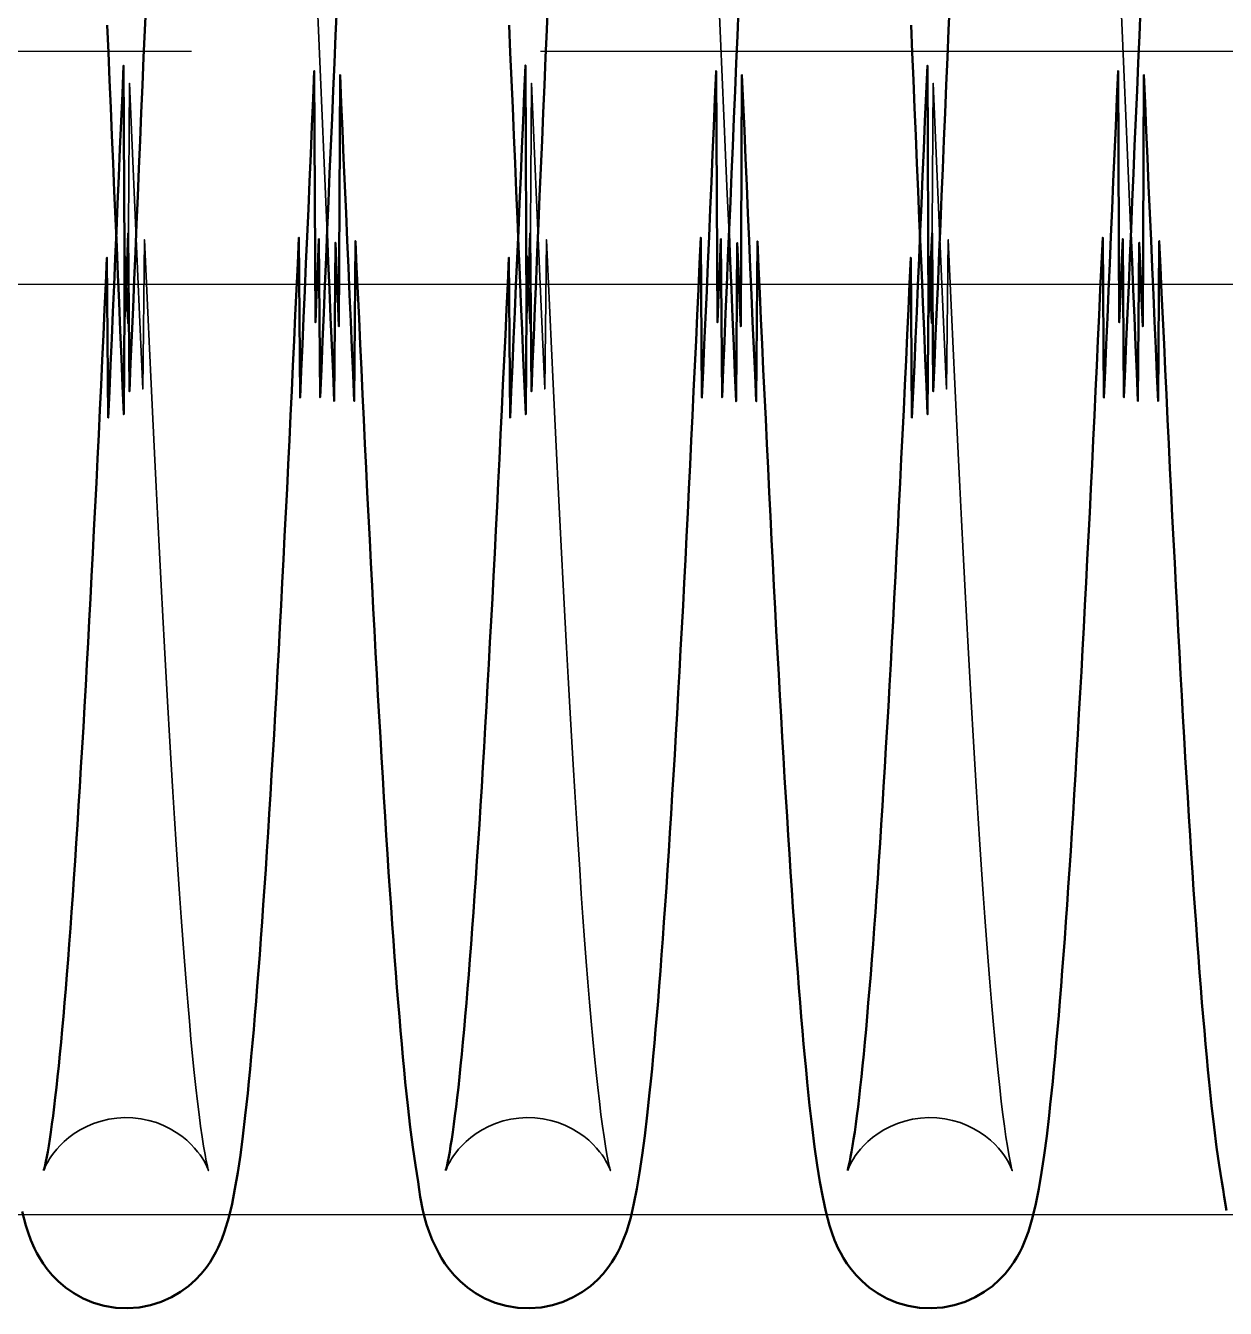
# Model space of a CAD drawing. Header units: millimetres. Extents: x 1448 to 104164, y -19509 to -89.
# Drawn here: x 84455.3 to 84506.9, y -3056.7 to -3001.5 of the extents above; entities that cross this region are included whole.
import ezdxf

# ---------------------------------------------------------------- set-up
doc = ezdxf.new("R2010")
doc.units = ezdxf.units.MM
doc.header["$LTSCALE"] = 60
doc.header["$MEASUREMENT"] = 0
doc.linetypes.add('CENTER', pattern=[2, 1.25, -0.25, 0.25, -0.25])
doc.layers.get('0').update_dxf_attribs({"linetype": 'CONTINUOUS'})
doc.layers.add('cen', color=14, linetype='CONTINUOUS')
doc.layers.add('가려진 것(ISO)', color=7, linetype='CONTINUOUS', lineweight=35)
doc.layers.add('가시적인 것(ISO)', color=7, linetype='CONTINUOUS', lineweight=50)

# ---------------------------------------------------------------- blocks, each defined once
blk = doc.blocks.new('토션스프링1')
at = {"layer": '가려진 것(ISO)', "flags": 128}
for points in [[(21462541.213, -50955456.936), (21462541.141, -50955458.59), (21462541.069, -50955460.254), (21462540.997, -50955461.927), (21462540.925, -50955463.607), (21462540.853, -50955465.293), (21462540.782, -50955466.981)], [(21462558.488, -50955456.939), (21462558.417, -50955458.591), (21462558.345, -50955460.254), (21462558.273, -50955461.926), (21462558.201, -50955463.606), (21462558.129, -50955465.292), (21462558.057, -50955466.982)], [(21462575.764, -50955456.936), (21462575.692, -50955458.59), (21462575.62, -50955460.254), (21462575.549, -50955461.927), (21462575.477, -50955463.607), (21462575.405, -50955465.293), (21462575.333, -50955466.981)], [(21462552.96, -50955507.244), (21462552.955, -50955507.229), (21462552.936, -50955507.177), (21462552.895, -50955507.083), (21462552.824, -50955506.94), (21462552.773, -50955506.847), (21462552.709, -50955506.739), (21462552.628, -50955506.617), (21462552.527, -50955506.478), (21462552.404, -50955506.326), (21462552.257, -50955506.163), (21462552.084, -50955505.994), (21462551.882, -50955505.822), (21462551.652, -50955505.652), (21462551.396, -50955505.491), (21462551.116, -50955505.344), (21462550.816, -50955505.217), (21462550.496, -50955505.114), (21462550.163, -50955505.035), (21462549.82, -50955504.985), (21462549.473, -50955504.965), (21462549.126, -50955504.976), (21462548.781, -50955505.017), (21462548.444, -50955505.086), (21462548.121, -50955505.182), (21462547.815, -50955505.303), (21462547.528, -50955505.445), (21462547.263, -50955505.602), (21462547.025, -50955505.768), (21462546.815, -50955505.94), (21462546.633, -50955506.111), (21462546.478, -50955506.277), (21462546.348, -50955506.432), (21462546.241, -50955506.572), (21462546.153, -50955506.699), (21462546.083, -50955506.811), (21462546.027, -50955506.91), (21462545.952, -50955507.065), (21462545.909, -50955507.166), (21462545.886, -50955507.224), (21462545.879, -50955507.244), (21462545.882, -50955507.234), (21462545.893, -50955507.197), (21462545.908, -50955507.137), (21462545.927, -50955507.056), (21462545.973, -50955506.837), (21462546.029, -50955506.547), (21462546.091, -50955506.195), (21462546.155, -50955505.788), (21462546.22, -50955505.333), (21462546.286, -50955504.827), (21462546.354, -50955504.272), (21462546.422, -50955503.671), (21462546.491, -50955503.023), (21462546.561, -50955502.331), (21462546.632, -50955501.596), (21462546.702, -50955500.819), (21462546.774, -50955500.001), (21462546.845, -50955499.144), (21462546.916, -50955498.25), (21462546.987, -50955497.319), (21462547.058, -50955496.353), (21462547.129, -50955495.347), (21462547.2, -50955494.304), (21462547.272, -50955493.225), (21462547.343, -50955492.111), (21462547.415, -50955490.962), (21462547.486, -50955489.781), (21462547.558, -50955488.569), (21462547.629, -50955487.327), (21462547.701, -50955486.056), (21462547.773, -50955484.757), (21462547.844, -50955483.432), (21462547.915, -50955482.082), (21462547.987, -50955480.705), (21462548.058, -50955479.3), (21462548.13, -50955477.869), (21462548.201, -50955476.413), (21462548.273, -50955474.934), (21462548.345, -50955473.433), (21462548.417, -50955471.913), (21462548.488, -50955470.373), (21462548.56, -50955468.817), (21462548.632, -50955467.245), (21462548.703, -50955473.659), (21462548.775, -50955472.061), (21462548.846, -50955470.451), (21462548.918, -50955468.826), (21462548.989, -50955467.186), (21462549.061, -50955465.534), (21462549.132, -50955463.871), (21462549.204, -50955462.2), (21462549.276, -50955460.521), (21462549.348, -50955470.836), (21462549.42, -50955469.147)], [(21462570.236, -50955507.244), (21462570.231, -50955507.229), (21462570.212, -50955507.177), (21462570.171, -50955507.083), (21462570.1, -50955506.94), (21462570.049, -50955506.847), (21462569.984, -50955506.739), (21462569.903, -50955506.616), (21462569.803, -50955506.478), (21462569.68, -50955506.325), (21462569.532, -50955506.162), (21462569.359, -50955505.993), (21462569.158, -50955505.821), (21462568.927, -50955505.652), (21462568.671, -50955505.491), (21462568.39, -50955505.344), (21462568.09, -50955505.217), (21462567.771, -50955505.113), (21462567.437, -50955505.035), (21462567.094, -50955504.985), (21462566.747, -50955504.965), (21462566.4, -50955504.976), (21462566.055, -50955505.017), (21462565.718, -50955505.087), (21462565.395, -50955505.183), (21462565.088, -50955505.304), (21462564.802, -50955505.445), (21462564.538, -50955505.603), (21462564.299, -50955505.77), (21462564.089, -50955505.941), (21462563.907, -50955506.112), (21462563.752, -50955506.278), (21462563.623, -50955506.433), (21462563.516, -50955506.574), (21462563.429, -50955506.702), (21462563.36, -50955506.815), (21462563.305, -50955506.913), (21462563.228, -50955507.065), (21462563.184, -50955507.166), (21462563.162, -50955507.223), (21462563.155, -50955507.244), (21462563.158, -50955507.234), (21462563.168, -50955507.197), (21462563.184, -50955507.136), (21462563.204, -50955507.055), (21462563.25, -50955506.836), (21462563.305, -50955506.549), (21462563.365, -50955506.199), (21462563.43, -50955505.792), (21462563.496, -50955505.333), (21462563.563, -50955504.828), (21462563.63, -50955504.275), (21462563.698, -50955503.674), (21462563.767, -50955503.027), (21462563.837, -50955502.336), (21462563.907, -50955501.601), (21462563.978, -50955500.825), (21462564.049, -50955500.007), (21462564.12, -50955499.15), (21462564.191, -50955498.254), (21462564.263, -50955497.322), (21462564.334, -50955496.353), (21462564.405, -50955495.35), (21462564.476, -50955494.31), (21462564.547, -50955493.232), (21462564.618, -50955492.119), (21462564.69, -50955490.971), (21462564.761, -50955489.79), (21462564.833, -50955488.577), (21462564.905, -50955487.333), (21462564.976, -50955486.061), (21462565.048, -50955484.76), (21462565.12, -50955483.433), (21462565.191, -50955482.08), (21462565.262, -50955480.703), (21462565.334, -50955479.301), (21462565.405, -50955477.873), (21462565.477, -50955476.418), (21462565.548, -50955474.94), (21462565.62, -50955473.44), (21462565.692, -50955471.919), (21462565.764, -50955470.378), (21462565.836, -50955468.82), (21462565.907, -50955467.246), (21462565.979, -50955473.657), (21462566.051, -50955472.056), (21462566.122, -50955470.443), (21462566.194, -50955468.82), (21462566.265, -50955467.183), (21462566.337, -50955465.534), (21462566.408, -50955463.872), (21462566.48, -50955462.202), (21462566.552, -50955460.523), (21462566.624, -50955470.837), (21462566.695, -50955469.147)], [(21462587.512, -50955507.244), (21462587.507, -50955507.229), (21462587.487, -50955507.177), (21462587.446, -50955507.083), (21462587.376, -50955506.94), (21462587.325, -50955506.847), (21462587.26, -50955506.739), (21462587.179, -50955506.617), (21462587.079, -50955506.478), (21462586.956, -50955506.326), (21462586.809, -50955506.163), (21462586.636, -50955505.994), (21462586.434, -50955505.822), (21462586.204, -50955505.652), (21462585.947, -50955505.491), (21462585.667, -50955505.344), (21462585.367, -50955505.217), (21462585.048, -50955505.114), (21462584.714, -50955505.035), (21462584.372, -50955504.985), (21462584.025, -50955504.965), (21462583.677, -50955504.976), (21462583.333, -50955505.017), (21462582.996, -50955505.086), (21462582.672, -50955505.182), (21462582.366, -50955505.303), (21462582.079, -50955505.445), (21462581.815, -50955505.602), (21462581.576, -50955505.768), (21462581.367, -50955505.94), (21462581.184, -50955506.111), (21462581.029, -50955506.277), (21462580.899, -50955506.432), (21462580.792, -50955506.572), (21462580.704, -50955506.699), (21462580.634, -50955506.811), (21462580.579, -50955506.91), (21462580.503, -50955507.065), (21462580.46, -50955507.166), (21462580.438, -50955507.224), (21462580.431, -50955507.244), (21462580.434, -50955507.234), (21462580.444, -50955507.197), (21462580.459, -50955507.137), (21462580.478, -50955507.056), (21462580.525, -50955506.837), (21462580.581, -50955506.547), (21462580.643, -50955506.195), (21462580.707, -50955505.788), (21462580.772, -50955505.333), (21462580.838, -50955504.827), (21462580.905, -50955504.272), (21462580.974, -50955503.671), (21462581.043, -50955503.023), (21462581.113, -50955502.331), (21462581.183, -50955501.596), (21462581.254, -50955500.819), (21462581.325, -50955500.001), (21462581.396, -50955499.144), (21462581.468, -50955498.25), (21462581.539, -50955497.319), (21462581.609, -50955496.353), (21462581.681, -50955495.347), (21462581.752, -50955494.304), (21462581.823, -50955493.225), (21462581.894, -50955492.111), (21462581.966, -50955490.962), (21462582.038, -50955489.781), (21462582.109, -50955488.569), (21462582.181, -50955487.327), (21462582.253, -50955486.056), (21462582.324, -50955484.757), (21462582.395, -50955483.432), (21462582.467, -50955482.082), (21462582.538, -50955480.705), (21462582.61, -50955479.3), (21462582.681, -50955477.869), (21462582.753, -50955476.413), (21462582.825, -50955474.934), (21462582.896, -50955473.433), (21462582.968, -50955471.913), (21462583.04, -50955470.373), (21462583.112, -50955468.817), (21462583.183, -50955467.245), (21462583.255, -50955473.659), (21462583.326, -50955472.061), (21462583.398, -50955470.451), (21462583.469, -50955468.826), (21462583.541, -50955467.186), (21462583.612, -50955465.534), (21462583.684, -50955463.871), (21462583.756, -50955462.2), (21462583.828, -50955460.521), (21462583.899, -50955470.836), (21462583.971, -50955469.147)]]:
    blk.add_lwpolyline(points, dxfattribs=at)
at = {"layer": '가시적인 것(ISO)', "flags": 128}
for points in [[(21462548.564, -50955457.062), (21462548.615, -50955458.238), (21462548.666, -50955459.419), (21462548.717, -50955460.603), (21462548.768, -50955461.792), (21462548.819, -50955462.983), (21462548.87, -50955464.177), (21462548.921, -50955465.372), (21462548.972, -50955466.569), (21462549.022, -50955467.766), (21462549.073, -50955468.964), (21462549.124, -50955470.161), (21462549.174, -50955471.359), (21462549.225, -50955472.559), (21462549.276, -50955473.761), (21462549.327, -50955466.962), (21462549.378, -50955468.164), (21462549.429, -50955469.365), (21462549.48, -50955470.564), (21462549.531, -50955459.762), (21462549.582, -50955460.956), (21462549.633, -50955462.148), (21462549.684, -50955463.336), (21462549.735, -50955464.519), (21462549.786, -50955465.698), (21462549.836, -50955466.871), (21462549.887, -50955468.037), (21462549.938, -50955469.197), (21462549.989, -50955470.349), (21462550.039, -50955471.494), (21462550.09, -50955472.634), (21462550.141, -50955473.768), (21462550.192, -50955474.895), (21462550.243, -50955468.016), (21462550.294, -50955469.129), (21462550.344, -50955470.234), (21462550.395, -50955471.33), (21462550.446, -50955472.417), (21462550.497, -50955473.494), (21462550.548, -50955474.561), (21462550.599, -50955475.618), (21462550.65, -50955476.662), (21462550.701, -50955477.695), (21462550.752, -50955478.715), (21462550.803, -50955479.722), (21462550.853, -50955480.716), (21462550.904, -50955481.695), (21462550.955, -50955482.662), (21462551.005, -50955483.616), (21462551.056, -50955484.558), (21462551.107, -50955485.486), (21462551.158, -50955486.401), (21462551.208, -50955487.302), (21462551.259, -50955488.187), (21462551.31, -50955489.058), (21462551.361, -50955489.913), (21462551.412, -50955490.752), (21462551.463, -50955491.575), (21462551.513, -50955492.38), (21462551.564, -50955493.168), (21462551.615, -50955493.939), (21462551.665, -50955494.69), (21462551.715, -50955495.423), (21462551.766, -50955496.137), (21462551.816, -50955496.834), (21462551.867, -50955497.512), (21462551.917, -50955498.172), (21462551.967, -50955498.813), (21462552.018, -50955499.434), (21462552.068, -50955500.037), (21462552.118, -50955500.619), (21462552.168, -50955501.181), (21462552.218, -50955501.721), (21462552.268, -50955502.241), (21462552.317, -50955502.739), (21462552.366, -50955503.214), (21462552.415, -50955503.667), (21462552.464, -50955504.097), (21462552.512, -50955504.505), (21462552.561, -50955504.89), (21462552.608, -50955505.251), (21462552.655, -50955505.587), (21462552.701, -50955505.898), (21462552.746, -50955506.18), (21462552.788, -50955506.435), (21462552.829, -50955506.66), (21462552.867, -50955506.854), (21462552.902, -50955507.014), (21462552.931, -50955507.137), (21462552.952, -50955507.216), (21462552.96, -50955507.244)], [(21462549.42, -50955469.147), (21462549.471, -50955467.947), (21462549.521, -50955474.745), (21462549.572, -50955473.544), (21462549.623, -50955472.344), (21462549.674, -50955471.145), (21462549.724, -50955469.947), (21462549.775, -50955468.75), (21462549.826, -50955467.551), (21462549.877, -50955466.353), (21462549.928, -50955465.156), (21462549.979, -50955463.96), (21462550.03, -50955462.766), (21462550.08, -50955461.575), (21462550.131, -50955460.387), (21462550.182, -50955459.203), (21462550.233, -50955458.023)], [(21462565.84, -50955457.057), (21462565.891, -50955458.232), (21462565.942, -50955459.413), (21462565.993, -50955460.597), (21462566.044, -50955461.786), (21462566.095, -50955462.978), (21462566.145, -50955464.173), (21462566.196, -50955465.37), (21462566.247, -50955466.568), (21462566.298, -50955467.767), (21462566.349, -50955468.966), (21462566.4, -50955470.165), (21462566.45, -50955471.363), (21462566.501, -50955472.561), (21462566.552, -50955473.761), (21462566.603, -50955466.961), (21462566.654, -50955468.161), (21462566.704, -50955469.361), (21462566.755, -50955470.559), (21462566.806, -50955459.756), (21462566.857, -50955460.951), (21462566.908, -50955462.142), (21462566.959, -50955463.331), (21462567.01, -50955464.515), (21462567.061, -50955465.694), (21462567.112, -50955466.868), (21462567.163, -50955468.036), (21462567.214, -50955469.198), (21462567.265, -50955470.352), (21462567.315, -50955471.499), (21462567.366, -50955472.637), (21462567.417, -50955473.77), (21462567.467, -50955474.895), (21462567.518, -50955468.014), (21462567.569, -50955469.126), (21462567.62, -50955470.23), (21462567.671, -50955471.326), (21462567.722, -50955472.413), (21462567.773, -50955473.49), (21462567.824, -50955474.557), (21462567.875, -50955475.613), (21462567.926, -50955476.659), (21462567.977, -50955477.692), (21462568.027, -50955478.714), (21462568.078, -50955479.722), (21462568.129, -50955480.718), (21462568.18, -50955481.699), (21462568.23, -50955482.666), (21462568.281, -50955483.619), (21462568.332, -50955484.559), (21462568.382, -50955485.486), (21462568.433, -50955486.4), (21462568.484, -50955487.3), (21462568.535, -50955488.185), (21462568.586, -50955489.055), (21462568.636, -50955489.91), (21462568.687, -50955490.749), (21462568.738, -50955491.572), (21462568.789, -50955492.378), (21462568.84, -50955493.166), (21462568.89, -50955493.937), (21462568.941, -50955494.69), (21462568.991, -50955495.425), (21462569.042, -50955496.14), (21462569.092, -50955496.836), (21462569.142, -50955497.513), (21462569.193, -50955498.172), (21462569.243, -50955498.813), (21462569.293, -50955499.434), (21462569.344, -50955500.036), (21462569.394, -50955500.618), (21462569.444, -50955501.18), (21462569.494, -50955501.72), (21462569.543, -50955502.24), (21462569.593, -50955502.738), (21462569.642, -50955503.214), (21462569.691, -50955503.667), (21462569.74, -50955504.098), (21462569.788, -50955504.505), (21462569.836, -50955504.889), (21462569.884, -50955505.25), (21462569.931, -50955505.587), (21462569.977, -50955505.897), (21462570.022, -50955506.181), (21462570.064, -50955506.435), (21462570.105, -50955506.66), (21462570.143, -50955506.854), (21462570.177, -50955507.014), (21462570.206, -50955507.137), (21462570.228, -50955507.216), (21462570.236, -50955507.244)], [(21462566.695, -50955469.147), (21462566.746, -50955467.946), (21462566.797, -50955474.743), (21462566.848, -50955473.54), (21462566.899, -50955472.338), (21462566.95, -50955471.136), (21462567.001, -50955469.936), (21462567.051, -50955468.738), (21462567.102, -50955467.543), (21462567.153, -50955466.347), (21462567.204, -50955465.152), (21462567.254, -50955463.958), (21462567.305, -50955462.766), (21462567.356, -50955461.575), (21462567.407, -50955460.388), (21462567.458, -50955459.204), (21462567.509, -50955458.024)], [(21462583.116, -50955457.062), (21462583.167, -50955458.238), (21462583.218, -50955459.419), (21462583.269, -50955460.603), (21462583.32, -50955461.792), (21462583.371, -50955462.983), (21462583.421, -50955464.177), (21462583.472, -50955465.372), (21462583.523, -50955466.569), (21462583.574, -50955467.766), (21462583.625, -50955468.964), (21462583.675, -50955470.161), (21462583.726, -50955471.359), (21462583.777, -50955472.559), (21462583.828, -50955473.761), (21462583.878, -50955466.962), (21462583.929, -50955468.164), (21462583.98, -50955469.365), (21462584.031, -50955470.564), (21462584.082, -50955459.762), (21462584.133, -50955460.956), (21462584.184, -50955462.148), (21462584.235, -50955463.336), (21462584.286, -50955464.519), (21462584.337, -50955465.698), (21462584.388, -50955466.871), (21462584.439, -50955468.037), (21462584.49, -50955469.197), (21462584.54, -50955470.349), (21462584.591, -50955471.494), (21462584.642, -50955472.634), (21462584.692, -50955473.768), (21462584.743, -50955474.895), (21462584.794, -50955468.016), (21462584.845, -50955469.129), (21462584.896, -50955470.234), (21462584.947, -50955471.33), (21462584.998, -50955472.417), (21462585.049, -50955473.494), (21462585.1, -50955474.561), (21462585.151, -50955475.618), (21462585.202, -50955476.662), (21462585.252, -50955477.695), (21462585.303, -50955478.715), (21462585.354, -50955479.722), (21462585.405, -50955480.716), (21462585.455, -50955481.695), (21462585.506, -50955482.662), (21462585.557, -50955483.616), (21462585.607, -50955484.558), (21462585.658, -50955485.486), (21462585.709, -50955486.401), (21462585.76, -50955487.302), (21462585.811, -50955488.187), (21462585.862, -50955489.058), (21462585.912, -50955489.913), (21462585.963, -50955490.752), (21462586.014, -50955491.575), (21462586.065, -50955492.38), (21462586.115, -50955493.168), (21462586.166, -50955493.939), (21462586.217, -50955494.69), (21462586.267, -50955495.423), (21462586.317, -50955496.137), (21462586.368, -50955496.834), (21462586.418, -50955497.512), (21462586.469, -50955498.172), (21462586.519, -50955498.813), (21462586.569, -50955499.434), (21462586.619, -50955500.037), (21462586.67, -50955500.619), (21462586.72, -50955501.181), (21462586.77, -50955501.721), (21462586.819, -50955502.241), (21462586.869, -50955502.739), (21462586.918, -50955503.214), (21462586.967, -50955503.667), (21462587.015, -50955504.097), (21462587.064, -50955504.505), (21462587.112, -50955504.89), (21462587.16, -50955505.251), (21462587.207, -50955505.587), (21462587.253, -50955505.898), (21462587.297, -50955506.18), (21462587.34, -50955506.435), (21462587.38, -50955506.66), (21462587.419, -50955506.854), (21462587.453, -50955507.014), (21462587.482, -50955507.137), (21462587.503, -50955507.216), (21462587.512, -50955507.244)], [(21462583.971, -50955469.147), (21462584.022, -50955467.947), (21462584.073, -50955474.745), (21462584.124, -50955473.544), (21462584.175, -50955472.344), (21462584.225, -50955471.145), (21462584.276, -50955469.947), (21462584.327, -50955468.75), (21462584.377, -50955467.551), (21462584.428, -50955466.353), (21462584.479, -50955465.156), (21462584.53, -50955463.96), (21462584.581, -50955462.766), (21462584.632, -50955461.575), (21462584.683, -50955460.387), (21462584.734, -50955459.203), (21462584.785, -50955458.023)], [(21462540.782, -50955466.981), (21462540.731, -50955468.181), (21462540.68, -50955469.381), (21462540.629, -50955470.581), (21462540.579, -50955471.78), (21462540.528, -50955472.977), (21462540.477, -50955474.175), (21462540.426, -50955467.374), (21462540.376, -50955468.573), (21462540.325, -50955469.772), (21462540.274, -50955470.97), (21462540.223, -50955460.166), (21462540.172, -50955461.36), (21462540.121, -50955462.551), (21462540.07, -50955463.739), (21462540.019, -50955464.923), (21462539.968, -50955466.102), (21462539.917, -50955467.276), (21462539.866, -50955468.445), (21462539.815, -50955469.607), (21462539.765, -50955470.761), (21462539.714, -50955471.909), (21462539.663, -50955473.048), (21462539.612, -50955474.179), (21462539.562, -50955467.304), (21462539.511, -50955468.422), (21462539.46, -50955469.533), (21462539.409, -50955470.636), (21462539.358, -50955471.732), (21462539.307, -50955472.818), (21462539.256, -50955473.895), (21462539.205, -50955474.963), (21462539.154, -50955476.02), (21462539.103, -50955477.066), (21462539.052, -50955478.101), (21462539.001, -50955479.125), (21462538.95, -50955480.135), (21462538.9, -50955481.133), (21462538.849, -50955482.117), (21462538.798, -50955483.087), (21462538.747, -50955484.043), (21462538.697, -50955484.985), (21462538.646, -50955485.914), (21462538.595, -50955486.83), (21462538.544, -50955487.732), (21462538.493, -50955488.621), (21462538.442, -50955489.495), (21462538.391, -50955490.354), (21462538.34, -50955491.198), (21462538.289, -50955492.027), (21462538.238, -50955492.84), (21462538.186, -50955493.637), (21462538.135, -50955494.417), (21462538.084, -50955495.18), (21462538.033, -50955495.925), (21462537.982, -50955496.653), (21462537.931, -50955497.363), (21462537.879, -50955498.054), (21462537.828, -50955498.726), (21462537.777, -50955499.38), (21462537.726, -50955500.015), (21462537.675, -50955500.632), (21462537.624, -50955501.231), (21462537.573, -50955501.812), (21462537.522, -50955502.375), (21462537.47, -50955502.92), (21462537.419, -50955503.446), (21462537.314, -50955504.446), (21462537.207, -50955505.374), (21462537.099, -50955506.232), (21462536.987, -50955507.018), (21462536.873, -50955507.733), (21462536.822, -50955508.059), (21462536.774, -50955508.367), (21462536.669, -50955508.956)], [(21462558.057, -50955466.982), (21462558.007, -50955468.182), (21462557.956, -50955469.384), (21462557.905, -50955470.585), (21462557.854, -50955471.786), (21462557.803, -50955472.986), (21462557.753, -50955474.184), (21462557.702, -50955467.38), (21462557.651, -50955468.578), (21462557.6, -50955469.775), (21462557.55, -50955470.971), (21462557.499, -50955460.166), (21462557.448, -50955461.359), (21462557.397, -50955462.55), (21462557.346, -50955463.738), (21462557.295, -50955464.921), (21462557.244, -50955466.101), (21462557.193, -50955467.276), (21462557.142, -50955468.445), (21462557.091, -50955469.608), (21462557.04, -50955470.765), (21462556.989, -50955471.914), (21462556.939, -50955473.055), (21462556.888, -50955474.188), (21462556.837, -50955467.312), (21462556.786, -50955468.428), (21462556.736, -50955469.537), (21462556.685, -50955470.639), (21462556.634, -50955471.733), (21462556.583, -50955472.819), (21462556.532, -50955473.895), (21462556.481, -50955474.962), (21462556.43, -50955476.019), (21462556.379, -50955477.065), (21462556.328, -50955478.1), (21462556.277, -50955479.124), (21462556.226, -50955480.136), (21462556.175, -50955481.134), (21462556.124, -50955482.12), (21462556.073, -50955483.092), (21462556.023, -50955484.049), (21462555.972, -50955484.992), (21462555.921, -50955485.92), (21462555.87, -50955486.835), (21462555.819, -50955487.736), (21462555.769, -50955488.623), (21462555.718, -50955489.496), (21462555.667, -50955490.355), (21462555.616, -50955491.198), (21462555.564, -50955492.027), (21462555.513, -50955492.839), (21462555.462, -50955493.636), (21462555.411, -50955494.416), (21462555.36, -50955495.179), (21462555.309, -50955495.925), (21462555.257, -50955496.654), (21462555.206, -50955497.364), (21462555.155, -50955498.057), (21462555.104, -50955498.731), (21462555.052, -50955499.385), (21462555.001, -50955500.021), (21462554.95, -50955500.638), (21462554.9, -50955501.236), (21462554.849, -50955501.815), (21462554.798, -50955502.377), (21462554.747, -50955502.92), (21462554.695, -50955503.445), (21462554.592, -50955504.441), (21462554.486, -50955505.366), (21462554.377, -50955506.223), (21462554.265, -50955507.011), (21462554.149, -50955507.733), (21462554.028, -50955508.389), (21462553.896, -50955508.999), (21462553.734, -50955509.597), (21462553.638, -50955509.904), (21462553.52, -50955510.23), (21462553.359, -50955510.591), (21462553.257, -50955510.79), (21462553.135, -50955511.002), (21462552.99, -50955511.232), (21462552.812, -50955511.478), (21462552.597, -50955511.735), (21462552.337, -50955512.001), (21462552.029, -50955512.264), (21462551.674, -50955512.513), (21462551.27, -50955512.736), (21462550.829, -50955512.921), (21462550.358, -50955513.059), (21462549.866, -50955513.14), (21462549.362, -50955513.163), (21462548.861, -50955513.127), (21462548.373, -50955513.032), (21462547.907, -50955512.883), (21462547.474, -50955512.689), (21462547.083, -50955512.46), (21462546.737, -50955512.205), (21462546.439, -50955511.94), (21462546.19, -50955511.676), (21462545.984, -50955511.42), (21462545.814, -50955511.178), (21462545.675, -50955510.952), (21462545.559, -50955510.743), (21462545.462, -50955510.548), (21462545.31, -50955510.193), (21462545.19, -50955509.868), (21462545.009, -50955509.263), (21462544.869, -50955508.666), (21462544.741, -50955508.026), (21462544.622, -50955507.331), (21462544.509, -50955506.578), (21462544.401, -50955505.761), (21462544.297, -50955504.877), (21462544.246, -50955504.408), (21462544.195, -50955503.921), (21462544.143, -50955503.414), (21462544.092, -50955502.888), (21462544.04, -50955502.341), (21462543.988, -50955501.774), (21462543.936, -50955501.188), (21462543.885, -50955500.582), (21462543.833, -50955499.957), (21462543.781, -50955499.313), (21462543.73, -50955498.65), (21462543.678, -50955497.969), (21462543.627, -50955497.271), (21462543.575, -50955496.555), (21462543.524, -50955495.821), (21462543.472, -50955495.071), (21462543.421, -50955494.304), (21462543.37, -50955493.521), (21462543.319, -50955492.722), (21462543.267, -50955491.908), (21462543.216, -50955491.078), (21462543.165, -50955490.233), (21462543.114, -50955489.373), (21462543.063, -50955488.499), (21462543.013, -50955487.611), (21462542.962, -50955486.71), (21462542.911, -50955485.793), (21462542.86, -50955484.86), (21462542.809, -50955483.913), (21462542.758, -50955482.952), (21462542.708, -50955481.976), (21462542.656, -50955480.988), (21462542.606, -50955479.986), (21462542.554, -50955478.972), (21462542.504, -50955477.947), (21462542.452, -50955476.91), (21462542.402, -50955475.862), (21462542.351, -50955474.804), (21462542.3, -50955473.737), (21462542.249, -50955472.66), (21462542.198, -50955471.574), (21462542.147, -50955470.48), (21462542.096, -50955469.379), (21462542.046, -50955468.27), (21462541.995, -50955467.152), (21462541.944, -50955474.025), (21462541.893, -50955472.889), (21462541.842, -50955471.745), (21462541.792, -50955470.594), (21462541.741, -50955469.435), (21462541.69, -50955468.27), (21462541.639, -50955467.1), (21462541.588, -50955465.924), (21462541.537, -50955464.744), (21462541.486, -50955463.56), (21462541.435, -50955462.372), (21462541.384, -50955461.182), (21462541.333, -50955459.989), (21462541.282, -50955470.795), (21462541.231, -50955469.6), (21462541.181, -50955468.405), (21462541.13, -50955467.209), (21462541.079, -50955474.011), (21462541.029, -50955472.811), (21462540.978, -50955471.61), (21462540.927, -50955470.407), (21462540.876, -50955469.205), (21462540.825, -50955468.002), (21462540.774, -50955466.801), (21462540.723, -50955465.601), (21462540.672, -50955464.404), (21462540.621, -50955463.209), (21462540.57, -50955462.018), (21462540.519, -50955460.83), (21462540.468, -50955459.648), (21462540.418, -50955458.47), (21462540.367, -50955457.299)], [(21462575.333, -50955466.981), (21462575.282, -50955468.181), (21462575.232, -50955469.381), (21462575.181, -50955470.581), (21462575.13, -50955471.78), (21462575.079, -50955472.977), (21462575.029, -50955474.175), (21462574.978, -50955467.374), (21462574.927, -50955468.573), (21462574.876, -50955469.772), (21462574.825, -50955470.97), (21462574.774, -50955460.166), (21462574.723, -50955461.36), (21462574.672, -50955462.551), (21462574.622, -50955463.739), (21462574.571, -50955464.923), (21462574.52, -50955466.102), (21462574.469, -50955467.276), (21462574.418, -50955468.445), (21462574.367, -50955469.607), (21462574.316, -50955470.761), (21462574.265, -50955471.909), (21462574.215, -50955473.048), (21462574.164, -50955474.179), (21462574.113, -50955467.304), (21462574.062, -50955468.422), (21462574.012, -50955469.533), (21462573.961, -50955470.636), (21462573.91, -50955471.732), (21462573.859, -50955472.818), (21462573.808, -50955473.895), (21462573.757, -50955474.963), (21462573.706, -50955476.02), (21462573.655, -50955477.066), (21462573.604, -50955478.101), (21462573.553, -50955479.125), (21462573.502, -50955480.135), (21462573.451, -50955481.133), (21462573.4, -50955482.117), (21462573.349, -50955483.087), (21462573.299, -50955484.043), (21462573.248, -50955484.985), (21462573.197, -50955485.914), (21462573.146, -50955486.83), (21462573.095, -50955487.732), (21462573.044, -50955488.621), (21462572.993, -50955489.495), (21462572.942, -50955490.354), (21462572.891, -50955491.198), (21462572.84, -50955492.027), (21462572.789, -50955492.84), (21462572.738, -50955493.637), (21462572.687, -50955494.417), (21462572.635, -50955495.18), (21462572.584, -50955495.925), (21462572.533, -50955496.653), (21462572.482, -50955497.363), (21462572.431, -50955498.054), (21462572.38, -50955498.726), (21462572.329, -50955499.38), (21462572.278, -50955500.015), (21462572.227, -50955500.632), (21462572.176, -50955501.231), (21462572.125, -50955501.812), (21462572.073, -50955502.375), (21462572.022, -50955502.92), (21462571.97, -50955503.446), (21462571.865, -50955504.446), (21462571.759, -50955505.374), (21462571.65, -50955506.232), (21462571.539, -50955507.018), (21462571.425, -50955507.733), (21462571.373, -50955508.059), (21462571.326, -50955508.367), (21462571.22, -50955508.956), (21462571.151, -50955509.251), (21462571.064, -50955509.554), (21462570.952, -50955509.874), (21462570.811, -50955510.216), (21462570.635, -50955510.588), (21462570.532, -50955510.788), (21462570.412, -50955511.002), (21462570.266, -50955511.234), (21462570.088, -50955511.479), (21462569.872, -50955511.736), (21462569.612, -50955512.001), (21462569.304, -50955512.264), (21462568.949, -50955512.513), (21462568.547, -50955512.736), (21462568.104, -50955512.921), (21462567.633, -50955513.059), (21462567.141, -50955513.14), (21462566.638, -50955513.163), (21462566.137, -50955513.127), (21462565.649, -50955513.032), (21462565.183, -50955512.883), (21462564.75, -50955512.689), (21462564.358, -50955512.46), (21462564.013, -50955512.206), (21462563.715, -50955511.94), (21462563.466, -50955511.675), (21462563.259, -50955511.42), (21462563.09, -50955511.178), (21462562.95, -50955510.952), (21462562.835, -50955510.743), (21462562.738, -50955510.548), (21462562.585, -50955510.193), (21462562.467, -50955509.869), (21462562.284, -50955509.262), (21462562.144, -50955508.665), (21462562.018, -50955508.03), (21462561.899, -50955507.335), (21462561.786, -50955506.578), (21462561.677, -50955505.757), (21462561.571, -50955504.868), (21462561.468, -50955503.91), (21462561.417, -50955503.403), (21462561.366, -50955502.878), (21462561.315, -50955502.334), (21462561.263, -50955501.77), (21462561.212, -50955501.187), (21462561.161, -50955500.584), (21462561.109, -50955499.962), (21462561.058, -50955499.32), (21462561.006, -50955498.659), (21462560.955, -50955497.979), (21462560.903, -50955497.281), (21462560.852, -50955496.566), (21462560.8, -50955495.833), (21462560.749, -50955495.082), (21462560.698, -50955494.315), (21462560.646, -50955493.531), (21462560.595, -50955492.731), (21462560.544, -50955491.915), (21462560.493, -50955491.084), (21462560.441, -50955490.237), (21462560.39, -50955489.376), (21462560.339, -50955488.501), (21462560.288, -50955487.611), (21462560.238, -50955486.708), (21462560.187, -50955485.791), (21462560.136, -50955484.861), (21462560.085, -50955483.917), (21462560.034, -50955482.957), (21462559.984, -50955481.984), (21462559.933, -50955480.996), (21462559.882, -50955479.996), (21462559.831, -50955478.982), (21462559.78, -50955477.957), (21462559.729, -50955476.92), (21462559.678, -50955475.872), (21462559.627, -50955474.813), (21462559.576, -50955473.745), (21462559.525, -50955472.667), (21462559.474, -50955471.579), (21462559.423, -50955470.484), (21462559.372, -50955469.38), (21462559.321, -50955468.269), (21462559.271, -50955467.151), (21462559.22, -50955474.027), (21462559.169, -50955472.893), (21462559.118, -50955471.752), (21462559.068, -50955470.602), (21462559.017, -50955469.445), (21462558.966, -50955468.281), (21462558.915, -50955467.111), (21462558.864, -50955465.936), (21462558.813, -50955464.756), (21462558.762, -50955463.571), (21462558.711, -50955462.383), (21462558.66, -50955461.191), (21462558.609, -50955459.997), (21462558.558, -50955470.801), (21462558.507, -50955469.604), (21462558.457, -50955468.406), (21462558.406, -50955467.208), (21462558.355, -50955474.011), (21462558.304, -50955472.814), (21462558.254, -50955471.615), (21462558.203, -50955470.414), (21462558.152, -50955469.213), (21462558.101, -50955468.013), (21462558.05, -50955466.812), (21462557.999, -50955465.613), (21462557.948, -50955464.416), (21462557.897, -50955463.221), (21462557.846, -50955462.029), (21462557.795, -50955460.841), (21462557.745, -50955459.657), (21462557.694, -50955458.479), (21462557.643, -50955457.305)], [(21462588.447, -50955508.999), (21462588.286, -50955509.597), (21462588.189, -50955509.904), (21462588.071, -50955510.23), (21462587.911, -50955510.591), (21462587.808, -50955510.79), (21462587.687, -50955511.002), (21462587.541, -50955511.232), (21462587.364, -50955511.478), (21462587.148, -50955511.735), (21462586.888, -50955512.001), (21462586.581, -50955512.264), (21462586.225, -50955512.513), (21462585.822, -50955512.736), (21462585.38, -50955512.921), (21462584.909, -50955513.059), (21462584.417, -50955513.14), (21462583.914, -50955513.163), (21462583.413, -50955513.127), (21462582.925, -50955513.032), (21462582.459, -50955512.883), (21462582.025, -50955512.689), (21462581.635, -50955512.46), (21462581.289, -50955512.205), (21462580.991, -50955511.94), (21462580.742, -50955511.676), (21462580.535, -50955511.42), (21462580.365, -50955511.178), (21462580.226, -50955510.952), (21462580.11, -50955510.743), (21462580.014, -50955510.548), (21462579.861, -50955510.193), (21462579.742, -50955509.868), (21462579.56, -50955509.263), (21462579.42, -50955508.666), (21462579.292, -50955508.026), (21462579.173, -50955507.331), (21462579.061, -50955506.578), (21462578.953, -50955505.761), (21462578.849, -50955504.877), (21462578.797, -50955504.408), (21462578.746, -50955503.921), (21462578.695, -50955503.414), (21462578.643, -50955502.888), (21462578.591, -50955502.341), (21462578.54, -50955501.774), (21462578.488, -50955501.188), (21462578.436, -50955500.582), (21462578.384, -50955499.957), (21462578.333, -50955499.313), (21462578.281, -50955498.65), (21462578.23, -50955497.969), (21462578.178, -50955497.271), (21462578.127, -50955496.555), (21462578.075, -50955495.821), (21462578.024, -50955495.071), (21462577.973, -50955494.304), (21462577.921, -50955493.521), (21462577.87, -50955492.722), (21462577.819, -50955491.908), (21462577.768, -50955491.078), (21462577.717, -50955490.233), (21462577.666, -50955489.373), (21462577.615, -50955488.499), (21462577.564, -50955487.611), (21462577.513, -50955486.71), (21462577.463, -50955485.793), (21462577.412, -50955484.86), (21462577.361, -50955483.913), (21462577.31, -50955482.952), (21462577.259, -50955481.976), (21462577.208, -50955480.988), (21462577.157, -50955479.986), (21462577.106, -50955478.972), (21462577.055, -50955477.947), (21462577.004, -50955476.91), (21462576.953, -50955475.862), (21462576.902, -50955474.804), (21462576.851, -50955473.737), (21462576.8, -50955472.66), (21462576.749, -50955471.574), (21462576.699, -50955470.48), (21462576.648, -50955469.379), (21462576.597, -50955468.27), (21462576.546, -50955467.152), (21462576.496, -50955474.025), (21462576.445, -50955472.889), (21462576.394, -50955471.745), (21462576.343, -50955470.594), (21462576.292, -50955469.435), (21462576.241, -50955468.27), (21462576.19, -50955467.1), (21462576.139, -50955465.924), (21462576.088, -50955464.744), (21462576.037, -50955463.56), (21462575.986, -50955462.372), (21462575.935, -50955461.182), (21462575.885, -50955459.989), (21462575.834, -50955470.795), (21462575.783, -50955469.6), (21462575.732, -50955468.405), (21462575.682, -50955467.209), (21462575.631, -50955474.011), (21462575.58, -50955472.811), (21462575.529, -50955471.61), (21462575.478, -50955470.407), (21462575.427, -50955469.205), (21462575.377, -50955468.002), (21462575.326, -50955466.801), (21462575.275, -50955465.601), (21462575.224, -50955464.404), (21462575.173, -50955463.209), (21462575.122, -50955462.018), (21462575.071, -50955460.83), (21462575.02, -50955459.648), (21462574.969, -50955458.47), (21462574.918, -50955457.299)]]:
    blk.add_lwpolyline(points, dxfattribs=at)
blk = doc.blocks.new('토션스프링12345')
blk.add_blockref('토션스프링1', (1400.606, -3974.283))

msp = doc.modelspace()

# ---------------------------------------------------------------- linework, layer by layer
at = {"color": 3}
for p, q in [((79607.442, -3012.641), (85865.368, -3012.641)), ((85582.442, -3052.641), (79782.442, -3052.641))]:
    msp.add_line(p, q, dxfattribs=at)
at = {"layer": 'cen', "linetype": 'CENTER'}
msp.add_line((79557.442, -3002.641), (85915.368, -3002.641), dxfattribs=at)

# ---------------------------------------------------------------- block references
at = {"xscale": -1}
msp.add_blockref('토션스프링12345', (21548444.213, 50956430.79), dxfattribs=at)

doc.saveas('drawing.dxf')
